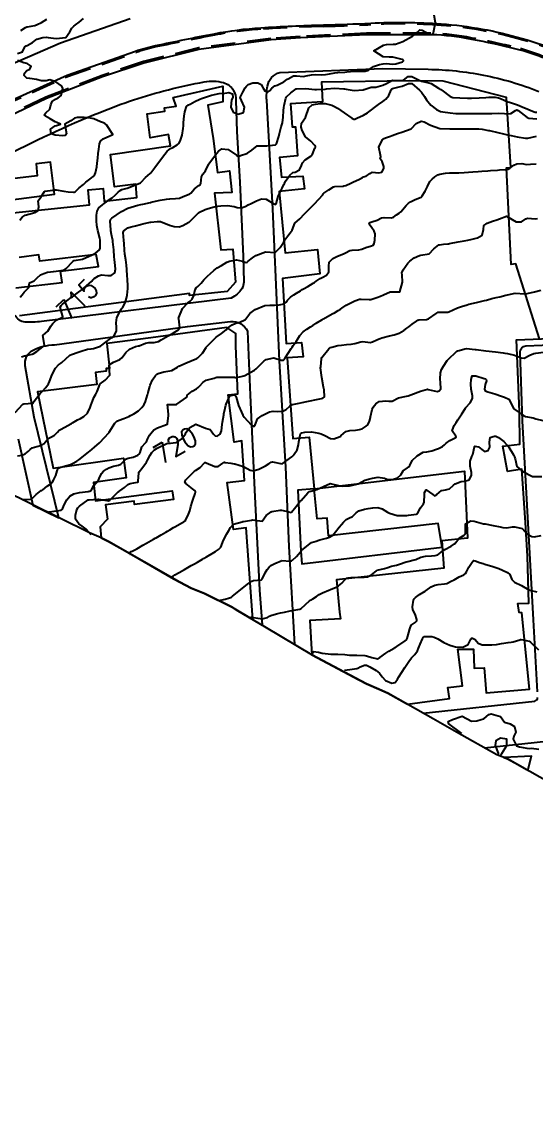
# Model space of a CAD drawing. Header units: metres. Extents: x 298520 to 308411, y 7433745 to 7450750.
# Drawn here: x 306221.4 to 306328.1, y 7435443.8 to 7435673.1 of the extents above; entities that cross this region are included whole.
import ezdxf
from ezdxf.enums import TextEntityAlignment as Align

# ---------------------------------------------------------------- set-up
doc = ezdxf.new("R2010")
doc.units = ezdxf.units.M
doc.header["$LTSCALE"] = 10
doc.linetypes.add('DASHED', pattern=[0.75, 0.5, -0.25])
for name, color, linetype in [('Area', 45, 'Continuous'), ('Canteiro', 45, 'DASHED'), ('Cotas', 45, 'Continuous'), ('Curvas de Nivel 1m', 11, 'Continuous'), ('Curvas de Nivel 5m', 15, 'Continuous'), ('Edificações', 30, 'Continuous'), ('Vias Primárias', 230, 'Continuous')]:
    doc.layers.add(name, color=color, linetype=linetype)
doc.styles.add('Style-STANDARD', font='STANDARD.shx')

msp = doc.modelspace()

# ---------------------------------------------------------------- linework, layer by layer
at = {"layer": 'Area'}
msp.add_polyline3d([(306333.59, 7435513.59, 733.81), (306322.26, 7435520.05, 727.04), (306320.04, 7435520.89, 727.1), (306311.61, 7435525.59, 726.97), (306306.8, 7435528.34, 727), (306297.38, 7435533.71, 730.44), (306295.47, 7435534.53, 730.6), (306292.93, 7435535.64, 729.81), (306281.56, 7435541.69, 734.2), (306272.19, 7435547.3, 724.05), (306265.93, 7435550.97, 731.09), (306265.06, 7435551.57, 731.3), (306259.28, 7435554.38, 731.72), (306256.48, 7435555.55, 731.34), (306254.14, 7435556.76, 731.07), (306239.36, 7435565.19, 727.49), (306237.82, 7435566.01, 720.22), (306235.37, 7435566.98, 720.13), (306199.33, 7435584.8, 718.01)], dxfattribs=at)
at = {"layer": 'Canteiro', "elevation": 711.52}
for points in [[(306153.72, 7435602.95), (306172.11, 7435624.22), (306187.01, 7435637.31), (306201.87, 7435647.66), (306216.65, 7435655.44), (306230.85, 7435661.87), (306245.05, 7435666.82, -0.032201), (306249.15, 7435667.97, -0.004182), (306261.38, 7435670.43, -0.031267), (306270.99, 7435671.67, -0.010043), (306283.98, 7435672.26, 0.006337), (306293.81, 7435672.63, -0.030814), (306308.46, 7435672.47, -0.05273), (306325.17, 7435669.46, -0.017717), (306333.53, 7435666.7, -0.018337)], [(306329.7, 7435666.01, 0.033975), (306322.98, 7435668.12, 0.014537), (306313.75, 7435670.05, 0.041609), (306305.45, 7435670.83), (306292.96, 7435670.83), (306279.17, 7435670.16), (306273.09, 7435669.75), (306258.05, 7435667.78), (306246.58, 7435664.93), (306237.99, 7435662.04), (306226.34, 7435657.52), (306217.04, 7435653.11), (306207.5, 7435647.88), (306196.5, 7435641.16), (306187.5, 7435634.78), (306178.57, 7435627.28), (306174.05, 7435623.05), (306168.72, 7435617.11), (306161.83, 7435608.93), (306155.91, 7435601.95)]]:
    msp.add_lwpolyline(points, format="xyb", dxfattribs=at)
at = {"layer": 'Curvas de Nivel 1m', "flags": 128}
for points, elevation in [([(306220.43, 7435666.65), (306221.5, 7435666.96), (306221.98, 7435668.01), (306222.26, 7435668.21), (306222.46, 7435668.28), (306223.56, 7435668.91), (306224.47, 7435669.59), (306225.69, 7435669.97), (306226.47, 7435669.99), (306226.81, 7435669.96), (306228.47, 7435669.74), (306230.47, 7435669.91), (306231.27, 7435671.12), (306231.7, 7435671.9), (306232.1, 7435672.29), (306232.5, 7435672.56), (306233.27, 7435673.12), (306234.15, 7435673.87)], 713), ([(306220.95, 7435616.02), (306221.4, 7435616.44), (306221.84, 7435617.03), (306222.33, 7435617.52), (306222.76, 7435618), (306222.92, 7435618.94), (306223.87, 7435619.41), (306224.52, 7435619.98), (306225.2, 7435620.65), (306225.89, 7435620.93), (306226.69, 7435621.15), (306227.89, 7435621.31), (306228.46, 7435621.37), (306229.9, 7435621.61), (306230.13, 7435621.69), (306230.54, 7435621.91), (306231.92, 7435623.39), (306232.22, 7435623.59), (306233.92, 7435623.87), (306235.93, 7435624.77), (306236.64, 7435625.13), (306237.48, 7435625.82), (306237.61, 7435626.16), (306237.62, 7435627.82), (306237.52, 7435628.28), (306237.1, 7435629.83), (306236.93, 7435630.91), (306236.85, 7435631.83), (306236.84, 7435633.03), (306236.99, 7435633.83), (306237.36, 7435634.52), (306238.06, 7435635.15), (306238.45, 7435635.43), (306238.94, 7435635.81), (306239.57, 7435636.3), (306240.08, 7435636.66), (306240.72, 7435637.15), (306241.35, 7435637.78), (306241.73, 7435638.14), (306242.1, 7435638.35), (306243.2, 7435638.66), (306244.1, 7435638.95), (306245.97, 7435639.72), (306246.05, 7435639.78), (306246.11, 7435639.86), (306246.99, 7435640.86), (306248.02, 7435641.7), (306248.09, 7435641.75), (306248.14, 7435641.81), (306248.94, 7435642.9), (306249.5, 7435643.69), (306249.78, 7435644.07), (306250.17, 7435644.55), (306251.02, 7435645.67), (306251.53, 7435646.33), (306252.2, 7435646.86), (306252.73, 7435647.12), (306253.61, 7435647.64), (306253.93, 7435647.92), (306254.22, 7435648.39), (306254.66, 7435649.62), (306254.86, 7435651.01), (306254.9, 7435651.62), (306254.94, 7435652.29), (306255.06, 7435653.62), (306255.18, 7435654.51), (306255.57, 7435655.61), (306255.98, 7435655.93), (306256.31, 7435656.11), (306257.29, 7435656.62), (306258.33, 7435657.14), (306258.63, 7435657.27), (306259.49, 7435657.57), (306260.12, 7435657.78), (306260.34, 7435657.84), (306260.75, 7435657.97), (306262.34, 7435658.28), (306263.51, 7435658.35), (306264.34, 7435658.49), (306265.1, 7435658.26), (306265.15, 7435657.5), (306264.87, 7435656.96), (306264.73, 7435655.5), (306265.21, 7435654.41), (306266.29, 7435653.99), (306267.39, 7435654.37), (306267.57, 7435655.47), (306266.95, 7435656.85), (306266.69, 7435657.48), (306267.21, 7435658.61), (306267.7, 7435659.47), (306267.99, 7435659.84), (306268.36, 7435660.15), (306269.3, 7435660.51), (306270.36, 7435660.54), (306271.08, 7435660.15), (306271.5, 7435659.42), (306271.78, 7435658.85), (306272.35, 7435658.62), (306272.82, 7435658.94), (306273.29, 7435659.4), (306273.89, 7435659.87), (306274.36, 7435660.06), (306275.75, 7435660.75), (306276.37, 7435661.21), (306276.47, 7435661.27), (306276.66, 7435661.36), (306277.77, 7435661.95), (306278.38, 7435661.98), (306279.83, 7435661.87), (306280.38, 7435661.95), (306281.48, 7435662.21), (306282.39, 7435662.23), (306283.5, 7435662.16), (306284.39, 7435662.24), (306285.25, 7435662.4), (306286.39, 7435662.58), (306286.96, 7435662.67), (306288.4, 7435662.77), (306288.82, 7435662.79), (306290.4, 7435662.94), (306290.64, 7435662.95), (306292.4, 7435662.92), (306292.63, 7435662.94), (306293.37, 7435663.16), (306293.95, 7435663.62), (306294.41, 7435663.94), (306295.64, 7435664.35), (306296.42, 7435664.47), (306297, 7435664.53), (306298.42, 7435664.42), (306299.04, 7435664.47), (306300.42, 7435664.92), (306300.62, 7435665.08), (306300.43, 7435665.35), (306300.05, 7435665.46), (306298.43, 7435665.86), (306297.65, 7435665.89), (306296.43, 7435665.91), (306294.45, 7435667.15), (306296.46, 7435668.33), (306297.07, 7435668.51), (306298.47, 7435668.56), (306298.98, 7435668.58), (306300.47, 7435669.08), (306302.48, 7435670.22), (306302.97, 7435670.56), (306303.54, 7435671.04), (306304.02, 7435671.51), (306304.5, 7435671.45), (306305.27, 7435671.02), (306306.09, 7435670.61), (306306.49, 7435670.55), (306306.74, 7435670.75), (306306.82, 7435671), (306307.12, 7435672.39), (306307.26, 7435672.99), (306306.97, 7435674.56)], 714), ([(306221.11, 7435671.41), (306222.1, 7435672.01), (306222.37, 7435672.15), (306222.5, 7435672.18), (306224.03, 7435672.46), (306224.5, 7435672.62), (306225.4, 7435673.09), (306226.52, 7435673.74)], 712), ([(306220.93, 7435632.02), (306221.41, 7435632.63), (306222.03, 7435633.03), (306222.78, 7435633.26), (306224.04, 7435633.57), (306224.73, 7435633.98), (306224.87, 7435634.79), (306224.73, 7435635.98), (306225.25, 7435636.8), (306226.03, 7435637.96), (306226.09, 7435638), (306227.79, 7435638.25), (306228.1, 7435638.3), (306228.48, 7435638.32), (306230.09, 7435638.03), (306230.95, 7435637.9), (306232.09, 7435637.8), (306232.17, 7435637.81), (306232.38, 7435637.89), (306233.25, 7435638.73), (306234.11, 7435639.42), (306234.61, 7435639.86), (306235.43, 7435640.54), (306236.13, 7435641.05), (306236.49, 7435641.49), (306236.61, 7435641.84), (306236.89, 7435643.09), (306237.01, 7435643.83), (306237.1, 7435644.9), (306237.2, 7435645.83), (306237.3, 7435646.73), (306237.44, 7435647.83), (306237.68, 7435648.37), (306238.22, 7435648.88), (306240.23, 7435649.79), (306238.91, 7435651.81), (306238.54, 7435652.09), (306238.27, 7435652.2), (306237.67, 7435652.42), (306236.27, 7435653.04), (306235.62, 7435653.19), (306234.28, 7435653.29), (306232.85, 7435653.32), (306232.28, 7435653.15), (306231.51, 7435652.66), (306230.26, 7435651.91), (306230.58, 7435649.91), (306230.45, 7435649.69), (306230.23, 7435649.59), (306229.83, 7435649.52), (306228.23, 7435649.66), (306227.4, 7435649.95), (306227.31, 7435650.89), (306228.26, 7435651.62), (306228.5, 7435651.69), (306229.38, 7435651.92), (306228.61, 7435652.28), (306228.27, 7435652.41), (306227.22, 7435653.01), (306226.28, 7435653.59), (306226.08, 7435653.76), (306226.02, 7435653.96), (306226.29, 7435654.27), (306227.17, 7435655.07), (306227.37, 7435655.95), (306227.6, 7435656.66), (306228.32, 7435657.13), (306228.87, 7435657.39), (306229.48, 7435657.92), (306229.85, 7435659.42), (306229.58, 7435659.92), (306228.36, 7435660.74), (306227.16, 7435661.16), (306226.37, 7435660.96), (306225.43, 7435660.91), (306224.37, 7435661.25), (306222.98, 7435661.4), (306222.37, 7435661.48), (306221.83, 7435662.02), (306221.87, 7435662.53), (306222.39, 7435663.08), (306223.02, 7435663.38), (306223.27, 7435664), (306222.41, 7435664.56), (306221.72, 7435664.7), (306220.41, 7435665.15)], 713), ([(306219.94, 7435592.03), (306221.56, 7435593.75), (306221.74, 7435593.83), (306223.56, 7435593.95), (306223.66, 7435593.99), (306223.92, 7435594.34), (306225.14, 7435595.97), (306225.59, 7435596.47), (306226.32, 7435597.23), (306226.86, 7435597.95), (306227.1, 7435598.46), (306227.63, 7435599.94), (306228.33, 7435601.25), (306228.92, 7435601.93), (306229.39, 7435602.2), (306229.67, 7435602.39), (306231.32, 7435603.9), (306231.68, 7435604.1), (306233.02, 7435604.54), (306233.69, 7435604.74), (306234.99, 7435605.15), (306235.7, 7435605.26), (306236.24, 7435605.29), (306237.7, 7435605.82), (306238.84, 7435606.68), (306239.73, 7435607.39), (306239.98, 7435607.54), (306240.43, 7435607.79), (306240.98, 7435609.02), (306241.01, 7435609.78), (306240.91, 7435610.64), (306241.05, 7435611.78), (306241.8, 7435613.24), (306242.02, 7435613.55), (306242.21, 7435613.77), (306242.79, 7435614.79), (306243.04, 7435615.76), (306243.21, 7435616.38), (306243.34, 7435617.76), (306243.32, 7435618.29), (306243.26, 7435619.76), (306243.22, 7435620.42), (306243.12, 7435621.76), (306243.05, 7435622.62), (306242.93, 7435623.76), (306242.75, 7435624.94), (306242.64, 7435625.76), (306242.57, 7435627.16), (306242.52, 7435627.76), (306242.36, 7435629.4), (306242.49, 7435629.76), (306243.38, 7435630.38), (306244.01, 7435630.62), (306244.93, 7435630.82), (306246.01, 7435631.1), (306246.5, 7435631.23), (306248.02, 7435631.59), (306248.12, 7435631.6), (306249.44, 7435631.69), (306249.98, 7435631.72), (306250.02, 7435631.73), (306250.06, 7435631.72), (306250.16, 7435631.68), (306252.01, 7435630.92), (306252.99, 7435630.66), (306254.01, 7435630.62), (306254.78, 7435630.85), (306256.02, 7435631.54), (306256.06, 7435631.57), (306256.09, 7435631.6), (306257.07, 7435632.56), (306258.04, 7435633.52), (306258.08, 7435633.54), (306258.13, 7435633.58), (306259.44, 7435634.17), (306260.05, 7435634.4), (306261.29, 7435634.77), (306262.06, 7435634.89), (306262.65, 7435634.93), (306264.06, 7435635.02), (306265.41, 7435634.84), (306266.05, 7435634.65), (306266.95, 7435634.57), (306268.06, 7435634.95), (306268.38, 7435635.14), (306268.95, 7435635.45), (306269.69, 7435635.82), (306270.07, 7435636.02), (306271.09, 7435636.42), (306272.08, 7435636.32), (306273.69, 7435635.39), (306274.06, 7435635.25), (306274.18, 7435635.39), (306274.58, 7435636.89), (306274.77, 7435637.38), (306275.4, 7435638.66), (306275.76, 7435639.37), (306275.88, 7435639.6), (306276.12, 7435640.06), (306276.65, 7435640.84), (306276.99, 7435641.35), (306277.63, 7435641.86), (306278.14, 7435641.99), (306279.04, 7435642.44), (306279.44, 7435643.33), (306279.61, 7435643.88), (306280.17, 7435644.49), (306281.38, 7435645.3), (306281.75, 7435645.73), (306282.21, 7435646.93), (306282.31, 7435647.19), (306282.32, 7435647.29), (306282.21, 7435647.48), (306281.34, 7435648.42), (306280.23, 7435649.32), (306279.54, 7435650.62), (306279.38, 7435651.33), (306279.46, 7435652.13), (306280.28, 7435653.32), (306280.97, 7435655.31), (306281.63, 7435655.98), (306282.32, 7435656.1), (306283.35, 7435656.25), (306284.32, 7435656.22), (306285.71, 7435655.85), (306286.31, 7435655.6), (306286.92, 7435655.23), (306288.29, 7435654.3), (306289.89, 7435653.2), (306290.28, 7435652.99), (306290.49, 7435652.99), (306290.96, 7435653.19), (306292.29, 7435653.81), (306293.13, 7435654.32), (306294.24, 7435655.15), (306294.28, 7435655.18), (306294.3, 7435655.2), (306295.44, 7435656.01), (306296.33, 7435656.63), (306296.61, 7435656.84), (306296.95, 7435657.11), (306297.58, 7435657.87), (306298.04, 7435659.1), (306298.18, 7435659.28), (306298.36, 7435659.36), (306299.75, 7435659.7), (306300.36, 7435659.86), (306301.69, 7435660.38), (306302.37, 7435660.39), (306303.94, 7435659.03), (306304.35, 7435658.56), (306304.97, 7435657.66), (306305.37, 7435657.01), (306306.32, 7435655.86), (306307.49, 7435654.99), (306308.3, 7435654.6), (306308.81, 7435654.47), (306310.3, 7435654.27), (306311.51, 7435654.16), (306312.29, 7435654.14), (306313.07, 7435654.14), (306314.3, 7435654.15), (306315.55, 7435654.15), (306316.3, 7435654.15), (306317.02, 7435654.15), (306318.3, 7435654.15), (306318.97, 7435654.18), (306320.3, 7435654.25), (306321.61, 7435654.14), (306322.3, 7435654.05), (306322.95, 7435654.15), (306323.9, 7435654.79), (306324.2, 7435654.9), (306324.3, 7435654.87), (306324.45, 7435654.79), (306326.29, 7435653.31), (306326.67, 7435653.15), (306328.29, 7435653.05)], 716), ([(306220.45, 7435583.04), (306221.43, 7435583.18), (306221.99, 7435583.45), (306222.72, 7435584), (306223.08, 7435584.36), (306223.45, 7435584.66), (306224.42, 7435584.94), (306225.46, 7435585.24), (306225.9, 7435585.51), (306226.26, 7435585.95), (306226.83, 7435586.59), (306227.48, 7435586.98), (306228.1, 7435587.31), (306228.76, 7435587.93), (306229.1, 7435588.32), (306229.5, 7435588.58), (306230.92, 7435589.31), (306231.51, 7435589.66), (306231.66, 7435589.74), (306231.88, 7435589.89), (306232.9, 7435590.5), (306233.53, 7435590.79), (306234.22, 7435591.17), (306234.95, 7435591.85), (306235.56, 7435593.06), (306235.74, 7435593.66), (306235.8, 7435593.84), (306236.27, 7435595.13), (306236.67, 7435595.83), (306237.01, 7435596.41), (306237.51, 7435597.82), (306237.54, 7435597.89), (306237.61, 7435597.96), (306238.67, 7435598.76), (306239.63, 7435599.8), (306239.48, 7435601.8), (306239.53, 7435601.94), (306239.67, 7435602.07), (306240.34, 7435602.46), (306241.68, 7435603.06), (306242.09, 7435603.36), (306242.39, 7435603.76), (306242.96, 7435604.49), (306243.7, 7435605.18), (306244.94, 7435605.73), (306245.57, 7435605.85), (306245.71, 7435605.89), (306247, 7435606.42), (306247.72, 7435606.56), (306248.82, 7435606.59), (306249.72, 7435606.8), (306250.3, 7435607.1), (306251.28, 7435607.66), (306251.74, 7435607.92), (306252.81, 7435608.58), (306253.75, 7435609.14), (306254.17, 7435609.62), (306253.96, 7435611.45), (306253.91, 7435611.63), (306253.92, 7435611.76), (306254.69, 7435613.62), (306255.81, 7435614.78), (306256.28, 7435615.13), (306256.74, 7435615.59), (306257.07, 7435616.35), (306257.34, 7435617.59), (306257.53, 7435617.91), (306257.86, 7435618.21), (306258.56, 7435618.88), (306259.17, 7435619.57), (306259.49, 7435619.95), (306259.88, 7435620.32), (306260.55, 7435620.89), (306261.2, 7435621.54), (306261.91, 7435622.1), (306262.83, 7435622.6), (306263.92, 7435623.26), (306264.44, 7435623.5), (306265.93, 7435623.72), (306267.2, 7435623.47), (306267.92, 7435623.21), (306268.11, 7435623.26), (306268.36, 7435623.46), (306269.22, 7435624.16), (306269.93, 7435624.64), (306271.94, 7435625.41), (306273.94, 7435625.3), (306274.11, 7435625.39), (306275.01, 7435626.32), (306275.69, 7435627.36), (306275.98, 7435627.87), (306276.58, 7435628.76), (306277.09, 7435629.35), (306277.47, 7435629.88), (306278.02, 7435631.34), (306279.08, 7435632.28), (306280.04, 7435633.32), (306282.06, 7435635.29), (306283.04, 7435636.32), (306283.83, 7435637.27), (306283.93, 7435637.43), (306284.1, 7435637.63), (306285.13, 7435638.28), (306286.11, 7435638.92), (306286.35, 7435638.99), (306288.11, 7435639.08), (306288.24, 7435639.1), (306288.63, 7435639.21), (306289.67, 7435639.65), (306290.12, 7435639.89), (306291.48, 7435640.53), (306292.13, 7435640.86), (306292.34, 7435640.96), (306292.86, 7435641.16), (306293.65, 7435641.65), (306294.14, 7435641.93), (306295.48, 7435641.8), (306296.15, 7435641.93), (306296.56, 7435642.71), (306296.56, 7435643.12), (306296.17, 7435644.16), (306295.78, 7435644.73), (306295.89, 7435645.12), (306295.86, 7435645.46), (306295.53, 7435647.13), (306296.23, 7435648.73), (306296.43, 7435648.92), (306296.86, 7435649.11), (306297.89, 7435649.45), (306298.24, 7435649.57), (306299.35, 7435649.98), (306300.25, 7435650.3), (306302.18, 7435650.97), (306302.25, 7435651), (306302.28, 7435651.02), (306302.31, 7435651.05), (306303.26, 7435652.05), (306304.28, 7435652.54), (306304.88, 7435652.42), (306306.26, 7435651.75), (306308.2, 7435651.03), (306308.25, 7435651.03), (306310.22, 7435650.99), (306310.25, 7435650.99), (306312.22, 7435650.96), (306312.25, 7435650.96), (306314.19, 7435650.97), (306314.25, 7435650.97), (306316.16, 7435650.98), (306316.25, 7435650.97), (306316.99, 7435650.87), (306318.25, 7435650.64), (306318.52, 7435650.59), (306320.25, 7435650.2), (306321.37, 7435649.95), (306322.24, 7435649.75), (306323, 7435649.57), (306324.24, 7435649.3), (306325.99, 7435649.02), (306326.24, 7435649), (306326.48, 7435649.01), (306328.24, 7435649.41)], 717), ([(306221.43, 7435573.96), (306223.32, 7435573.99), (306224.3, 7435575.01), (306225.35, 7435575.79), (306225.47, 7435575.84), (306225.69, 7435575.96), (306226.62, 7435576.69), (306227.37, 7435577.2), (306227.7, 7435577.61), (306227.9, 7435577.93), (306228.38, 7435578.93), (306228.64, 7435579.93), (306228.9, 7435580.43), (306229.4, 7435580.68), (306230.38, 7435580.93), (306231.41, 7435581.24), (306231.88, 7435581.42), (306232.78, 7435581.88), (306233.14, 7435582.15), (306233.43, 7435582.39), (306235.25, 7435583.84), (306235.44, 7435584), (306236.46, 7435584.83), (306237.46, 7435585.72), (306237.51, 7435585.77), (306237.56, 7435585.82), (306238.49, 7435586.8), (306239.41, 7435587.8), (306239.45, 7435587.85), (306239.49, 7435587.91), (306240.65, 7435589.78), (306241.08, 7435590.22), (306241.52, 7435590.43), (306242.52, 7435590.77), (306243.53, 7435591.19), (306243.91, 7435591.37), (306244.58, 7435591.73), (306245.55, 7435592.38), (306246.24, 7435593.03), (306246.73, 7435593.71), (306246.99, 7435594.29), (306247.47, 7435595.7), (306247.5, 7435595.79), (306247.59, 7435596.2), (306247.9, 7435597.4), (306248, 7435597.7), (306248.49, 7435598.83), (306249.08, 7435599.69), (306249.36, 7435599.96), (306249.64, 7435600.13), (306250.8, 7435600.5), (306251.65, 7435600.62), (306252.51, 7435600.78), (306253.66, 7435601.46), (306253.76, 7435601.53), (306253.92, 7435601.63), (306255.67, 7435602.42), (306256.51, 7435602.75), (306257.68, 7435603.26), (306257.88, 7435603.38), (306258.12, 7435603.58), (306258.88, 7435604.38), (306259.62, 7435605.56), (306259.65, 7435605.61), (306259.7, 7435605.68), (306260.65, 7435606.61), (306261.54, 7435607.53), (306261.73, 7435607.68), (306262.83, 7435608.43), (306263.75, 7435609.23), (306264.06, 7435609.51), (306265.03, 7435610.22), (306265.77, 7435610.55), (306266.49, 7435610.75), (306267.78, 7435611.36), (306267.84, 7435611.4), (306267.89, 7435611.46), (306268.67, 7435612.57), (306269.8, 7435613.44), (306271.81, 7435614.22), (306272.88, 7435614.34), (306273.81, 7435614.32), (306274.8, 7435614.37), (306275.82, 7435614.59), (306276.23, 7435614.95), (306276.55, 7435615.35), (306277.18, 7435616), (306277.84, 7435616.48), (306278.38, 7435616.8), (306279.19, 7435617.33), (306279.59, 7435617.59), (306279.86, 7435617.73), (306280.76, 7435618.21), (306281.87, 7435618.87), (306282.13, 7435619.03), (306282.51, 7435619.28), (306283.33, 7435619.83), (306283.89, 7435620.13), (306284.59, 7435620.56), (306285.13, 7435621.25), (306285.1, 7435622.43), (306285.19, 7435623.25), (306285.93, 7435623.99), (306286.76, 7435624.41), (306287.94, 7435624.89), (306288.17, 7435624.99), (306288.6, 7435625.21), (306289.48, 7435625.67), (306289.95, 7435625.74), (306291.31, 7435625.82), (306291.96, 7435625.98), (306292.82, 7435626.3), (306293.97, 7435626.63), (306294.3, 7435626.81), (306294.52, 7435627.14), (306294.68, 7435627.84), (306294.71, 7435629.14), (306294.56, 7435629.71), (306294.01, 7435630.37), (306293.47, 7435631.16), (306293.66, 7435631.51), (306294.02, 7435631.61), (306295.16, 7435632), (306296.03, 7435632.46), (306296.6, 7435632.55), (306298.03, 7435632.44), (306298.52, 7435632.61), (306299.2, 7435633.09), (306299.69, 7435633.44), (306300.05, 7435633.75), (306301.17, 7435635.06), (306301.63, 7435635.5), (306302.07, 7435635.77), (306302.93, 7435636.2), (306304.09, 7435636.68), (306304.31, 7435636.8), (306304.51, 7435637.02), (306305.12, 7435638.03), (306305.59, 7435639.01), (306306.12, 7435640.01), (306306.59, 7435640.53), (306307.15, 7435640.99), (306307.73, 7435641.39), (306308.14, 7435641.52), (306309.37, 7435641.74), (306310.15, 7435641.8), (306311.28, 7435641.81), (306312.15, 7435641.83), (306313.2, 7435641.87), (306314.15, 7435641.94), (306315.05, 7435642), (306316.15, 7435642.08), (306316.88, 7435642.15), (306318.15, 7435642.26), (306318.7, 7435642.31), (306320.16, 7435642.41), (306320.55, 7435642.44), (306322.16, 7435642.54), (306322.37, 7435642.6), (306322.71, 7435642.8), (306323.56, 7435643.4), (306324.17, 7435643.72), (306325.22, 7435643.73), (306326.17, 7435643.58), (306327.01, 7435643.59), (306328.17, 7435643.72)], 718), ([(306227.52, 7435570.82), (306227.3, 7435571.08), (306227.14, 7435571.2), (306227.03, 7435571.36), (306228.08, 7435571.54), (306229.52, 7435571.7), (306229.78, 7435571.91), (306230.08, 7435572.68), (306230.68, 7435573.9), (306231.33, 7435574.62), (306232.13, 7435575.09), (306233.34, 7435575.43), (306235.11, 7435575.62), (306235.34, 7435575.65), (306235.49, 7435575.69), (306235.73, 7435575.84), (306236.31, 7435576.88), (306237.11, 7435577.82), (306237.23, 7435577.97), (306237.38, 7435578.3), (306237.87, 7435579.34), (306238.27, 7435579.81), (306238.94, 7435580.26), (306239.4, 7435580.51), (306240.35, 7435580.84), (306241.41, 7435581.06), (306241.89, 7435581.29), (306242.35, 7435581.76), (306242.87, 7435582.31), (306243.43, 7435582.55), (306244.46, 7435582.76), (306245.44, 7435583.14), (306245.76, 7435583.4), (306245.89, 7435583.72), (306246.27, 7435584.89), (306247.02, 7435585.7), (306247.25, 7435585.92), (306247.47, 7435586.5), (306247.88, 7435587.3), (306248.14, 7435587.69), (306248.78, 7435588.4), (306249.5, 7435588.8), (306251.37, 7435589.51), (306251.51, 7435589.58), (306251.56, 7435589.6), (306251.58, 7435589.65), (306251.78, 7435591.41), (306251.83, 7435591.65), (306251.56, 7435593.65), (306253.49, 7435593.71), (306253.56, 7435593.74), (306254.19, 7435594.24), (306255.58, 7435595.21), (306255.66, 7435595.52), (306255.7, 7435595.6), (306256.73, 7435596.45), (306257.6, 7435596.94), (306257.97, 7435597.21), (306258.29, 7435597.57), (306258.91, 7435598.28), (306259.62, 7435598.72), (306261.28, 7435599.18), (306261.63, 7435599.3), (306261.81, 7435599.34), (306263.63, 7435599.39), (306265.49, 7435599.34), (306265.63, 7435599.32), (306265.8, 7435599.31), (306266.92, 7435599.47), (306267.48, 7435599.61), (306267.64, 7435599.69), (306268.77, 7435600.33), (306269.65, 7435600.79), (306270.03, 7435601.07), (306270.37, 7435601.43), (306271.68, 7435602.79), (306272.06, 7435603.02), (306273.68, 7435603.39), (306275.18, 7435602.87), (306275.68, 7435602.87), (306275.92, 7435603.12), (306276.07, 7435603.36), (306276.69, 7435604.35), (306277.29, 7435605.34), (306277.46, 7435605.59), (306277.71, 7435605.95), (306278.32, 7435606.74), (306278.67, 7435607.33), (306279.05, 7435608.02), (306279.75, 7435608.77), (306280.51, 7435609.31), (306281.27, 7435609.79), (306281.77, 7435610.1), (306282.49, 7435610.56), (306283.65, 7435611.27), (306283.73, 7435611.32), (306283.78, 7435611.35), (306283.99, 7435611.47), (306285.8, 7435612.49), (306286.28, 7435612.75), (306287.08, 7435613.23), (306287.52, 7435613.51), (306287.81, 7435613.7), (306288.74, 7435614.29), (306289.82, 7435614.89), (306290.49, 7435615.19), (306291.46, 7435615.55), (306291.83, 7435615.59), (306293.5, 7435615.48), (306293.83, 7435615.51), (306295.07, 7435615.91), (306295.84, 7435616.2), (306296.47, 7435616.49), (306297.85, 7435617.1), (306299.85, 7435617.08), (306300.42, 7435619.07), (306300.32, 7435620.65), (306300.29, 7435621.07), (306300.54, 7435621.7), (306301.53, 7435623.06), (306301.93, 7435623.5), (306302.83, 7435624.15), (306303.94, 7435624.66), (306304.23, 7435624.74), (306305.94, 7435625.01), (306306.94, 7435626.01), (306307.97, 7435626.84), (306308.07, 7435626.88), (306308.95, 7435626.97), (306309.86, 7435627.07), (306309.97, 7435627.1), (306310.15, 7435627.13), (306311.98, 7435627.48), (306313.21, 7435627.68), (306313.98, 7435627.82), (306314.88, 7435628.01), (306315.99, 7435628.34), (306316.93, 7435628.88), (306317.21, 7435630.07), (306317.3, 7435630.87), (306317.71, 7435631.17), (306318.02, 7435631.33), (306319.08, 7435631.79), (306320.03, 7435632.09), (306320.59, 7435632.28), (306322.04, 7435632.81), (306324.03, 7435631.64), (306325.16, 7435631.65), (306326.04, 7435632.28), (306326.41, 7435632.4), (306328.04, 7435632.28), (306328.44, 7435632.34)], 719), ([(306243.97, 7435562.35), (306243.81, 7435562.98), (306244.06, 7435563.16), (306244.24, 7435563.22), (306245.2, 7435563.72), (306246.49, 7435564.43), (306247.21, 7435564.86), (306247.74, 7435565.17), (306248.67, 7435565.69), (306249.03, 7435565.88), (306249.23, 7435566), (306250.28, 7435566.62), (306251.25, 7435567.15), (306251.56, 7435567.33), (306252.08, 7435567.64), (306252.81, 7435568.09), (306253.26, 7435568.36), (306255.03, 7435569.36), (306255.27, 7435569.5), (306255.33, 7435569.54), (306255.36, 7435569.6), (306255.97, 7435570.92), (306256.22, 7435571.59), (306256.43, 7435572.47), (306256.76, 7435573.59), (306256.91, 7435574.01), (306257.34, 7435575.21), (306257.44, 7435575.48), (306257.44, 7435575.58), (306257.34, 7435575.71), (306256.81, 7435576.13), (306255.37, 7435577.3), (306255.22, 7435577.6), (306255.38, 7435578), (306256.19, 7435578.79), (306256.92, 7435579.58), (306257.17, 7435579.81), (306257.4, 7435579.96), (306258.38, 7435580.6), (306259.29, 7435581.56), (306259.37, 7435581.61), (306259.42, 7435581.63), (306259.49, 7435581.63), (306259.64, 7435581.56), (306261.41, 7435580.83), (306262.11, 7435580.83), (306263.11, 7435581.51), (306263.29, 7435581.65), (306263.42, 7435581.68), (306263.58, 7435581.66), (306264.75, 7435581.49), (306265.42, 7435581.37), (306265.55, 7435581.35), (306267.41, 7435580.79), (306268.79, 7435580.06), (306269.4, 7435579.89), (306270.6, 7435580.22), (306271.41, 7435580.63), (306271.92, 7435580.91), (306272.72, 7435581.4), (306273.14, 7435581.68), (306273.43, 7435581.75), (306275.42, 7435581.37), (306277.44, 7435582.81), (306277.68, 7435583.1), (306277.89, 7435583.34), (306278.5, 7435584.28), (306278.79, 7435585.33), (306278.91, 7435585.89), (306279.16, 7435587.32), (306279.25, 7435587.57), (306279.5, 7435587.81), (306280.14, 7435587.95), (306281.5, 7435587.98), (306283.04, 7435587.73), (306283.5, 7435587.6), (306284.3, 7435587.26), (306285.48, 7435586.62), (306286.15, 7435586.57), (306287.49, 7435587.01), (306287.59, 7435587.12), (306287.65, 7435587.22), (306288.64, 7435588.07), (306289.5, 7435588.28), (306290.67, 7435588.35), (306291.51, 7435588.49), (306292.01, 7435588.66), (306292.89, 7435589.16), (306293.2, 7435589.47), (306293.53, 7435590.24), (306293.74, 7435590.95), (306293.78, 7435591.15), (306294.08, 7435592.62), (306294.33, 7435593.14), (306294.88, 7435593.82), (306295.57, 7435594.29), (306296.93, 7435594.46), (306297.58, 7435594.39), (306298.29, 7435594.38), (306299.58, 7435595.08), (306301.25, 7435595.39), (306301.59, 7435595.49), (306302.71, 7435595.93), (306303.6, 7435596.25), (306304.18, 7435596.45), (306305.61, 7435596.85), (306305.78, 7435596.83), (306307.6, 7435596.37), (306308.06, 7435596.52), (306308.37, 7435596.97), (306308.34, 7435598.26), (306308.26, 7435598.97), (306308.33, 7435600.29), (306308.53, 7435600.97), (306308.96, 7435601.68), (306309.68, 7435602.81), (306309.8, 7435602.96), (306311.7, 7435604.75), (306311.81, 7435604.82), (306312.19, 7435604.93), (306313.35, 7435605.28), (306313.71, 7435605.3), (306315.48, 7435605.12), (306315.71, 7435605.09), (306317.7, 7435604.86), (306319.7, 7435604.62), (306321.3, 7435604.42), (306321.7, 7435604.36), (306322.23, 7435604.27), (306323.69, 7435603.92), (306325.06, 7435603.4), (306325.69, 7435603.34), (306326.87, 7435603.92), (306327.7, 7435604.25), (306328.11, 7435604.32), (306329.7, 7435604.59)], 721), ([(306252.57, 7435557.92), (306252.75, 7435558.02), (306253.14, 7435558.26), (306254, 7435558.77), (306255.15, 7435559.42), (306255.48, 7435559.61), (306256.53, 7435560.22), (306257.17, 7435560.59), (306257.8, 7435560.95), (306258.84, 7435561.56), (306259.06, 7435561.69), (306259.18, 7435561.76), (306259.69, 7435562.05), (306261.2, 7435562.93), (306261.57, 7435563.15), (306262.18, 7435563.52), (306262.67, 7435564.06), (306263.22, 7435565.51), (306263.92, 7435566.83), (306264.31, 7435567.5), (306264.65, 7435568.11), (306265.27, 7435568.84), (306267.12, 7435569.31), (306267.27, 7435569.35), (306267.36, 7435569.37), (306267.81, 7435569.45), (306269.04, 7435569.68), (306269.28, 7435569.69), (306271.27, 7435569.41), (306272.06, 7435570.63), (306273.1, 7435571.39), (306273.24, 7435571.46), (306273.3, 7435571.47), (306274.98, 7435571.7), (306275.31, 7435571.7), (306275.6, 7435571.66), (306276.82, 7435571.35), (306277.3, 7435571.25), (306277.35, 7435571.29), (306277.37, 7435571.34), (306278.22, 7435572.42), (306278.93, 7435573.32), (306279.11, 7435573.54), (306279.33, 7435573.75), (306280.78, 7435575.3), (306281.06, 7435575.58), (306281.35, 7435575.69), (306282.6, 7435576.04), (306283.36, 7435576.35), (306284, 7435576.63), (306285.37, 7435577.25), (306287.37, 7435576.77), (306287.85, 7435576.73), (306289.37, 7435576.8), (306289.72, 7435576.84), (306291.17, 7435577.17), (306291.37, 7435577.27), (306292.58, 7435577.96), (306293.38, 7435578.18), (306294.16, 7435578.37), (306295.39, 7435578.57), (306296.65, 7435578.38), (306297.38, 7435578.1), (306298.35, 7435578.12), (306299.39, 7435578.47), (306300.04, 7435579.07), (306300.57, 7435579.9), (306301.42, 7435580.53), (306301.73, 7435580.74), (306301.96, 7435581.04), (306302.42, 7435582.05), (306303.44, 7435583.03), (306304.7, 7435583.77), (306305.45, 7435583.88), (306306.51, 7435584.05), (306307.46, 7435584.42), (306307.87, 7435584.57), (306308.75, 7435584.97), (306309.12, 7435585.31), (306309.47, 7435585.66), (306310.24, 7435586.19), (306311.49, 7435586.8), (306311.54, 7435586.88), (306311.55, 7435586.93), (306311.49, 7435587.13), (306310.75, 7435588.18), (306310.99, 7435588.94), (306311.17, 7435589.29), (306311.53, 7435589.94), (306311.93, 7435590.53), (306312.17, 7435590.92), (306312.76, 7435591.71), (306313.5, 7435592.91), (306313.52, 7435592.96), (306313.56, 7435593.05), (306314.45, 7435594.03), (306314.93, 7435594.9), (306314.98, 7435595.51), (306314.7, 7435596.9), (306314.59, 7435597.93), (306314.67, 7435598.9), (306314.91, 7435599.63), (306315.64, 7435599.66), (306317.39, 7435599.11), (306317.63, 7435599), (306317.78, 7435598.86), (306317.86, 7435598.63), (306317.62, 7435597.87), (306317.47, 7435596.86), (306317.61, 7435596.54), (306318.13, 7435596.33), (306319.6, 7435595.87), (306320.98, 7435595.43), (306321.59, 7435595.24), (306322.47, 7435594.8), (306323.56, 7435592.79), (306325.55, 7435591.41), (306326, 7435591.22), (306327.54, 7435590.88), (306328.12, 7435590.73), (306329.54, 7435590.37)], 722), ([(306262.22, 7435552.95), (306262.59, 7435553.01), (306263.59, 7435553.25), (306264.5, 7435553.5), (306264.9, 7435553.68), (306265.09, 7435553.82), (306267.1, 7435555.46), (306268.23, 7435556.34), (306269.13, 7435556.96), (306269.48, 7435557.08), (306271.13, 7435557.26), (306271.22, 7435557.32), (306271.26, 7435557.41), (306271.85, 7435558.7), (306272.29, 7435559.4), (306272.68, 7435559.87), (306273.17, 7435560.3), (306273.89, 7435560.67), (306275.18, 7435561.23), (306275.3, 7435561.25), (306277.18, 7435561.1), (306277.35, 7435561.17), (306277.55, 7435561.34), (306278.4, 7435562.12), (306279.2, 7435563.09), (306279.42, 7435563.32), (306281.22, 7435564.82), (306281.53, 7435564.98), (306282.47, 7435565.28), (306283.02, 7435565.47), (306283.23, 7435565.53), (306284.61, 7435565.88), (306285.24, 7435566.09), (306285.92, 7435566.56), (306286.5, 7435567.23), (306287.26, 7435568.2), (306287.74, 7435568.74), (306288.16, 7435569.21), (306288.72, 7435569.76), (306289.29, 7435570.05), (306290.04, 7435570.44), (306290.76, 7435571.18), (306291.31, 7435571.56), (306292.54, 7435571.93), (306293.31, 7435572.07), (306294.25, 7435572.2), (306295.31, 7435572.28), (306296.22, 7435572.02), (306297.31, 7435571.32), (306297.7, 7435571.1), (306299.3, 7435570.62), (306299.75, 7435570.62), (306301.3, 7435570.64), (306301.68, 7435570.66), (306303.3, 7435570.9), (306303.4, 7435570.93), (306303.52, 7435571.03), (306304.16, 7435572.18), (306304.78, 7435573.02), (306304.93, 7435573.41), (306304.95, 7435575.01), (306304.98, 7435575.38), (306305.36, 7435575.97), (306306.72, 7435574.99), (306307.03, 7435574.68), (306307.34, 7435574.81), (306307.44, 7435574.89), (306307.52, 7435574.98), (306308.5, 7435575.82), (306309.36, 7435575.98), (306310.17, 7435576.14), (306311.02, 7435576.94), (306311.38, 7435577.21), (306312.62, 7435577.68), (306313.38, 7435577.78), (306314.23, 7435578.05), (306314.73, 7435578.9), (306314.72, 7435579.58), (306314.48, 7435580.9), (306314.45, 7435581.89), (306314.85, 7435582.9), (306315.03, 7435583.31), (306315.36, 7435584.89), (306315.38, 7435584.97), (306315.47, 7435585.05), (306316.17, 7435584.88), (306316.89, 7435584.3), (306317.45, 7435583.91), (306318.18, 7435584.12), (306318.58, 7435584.85), (306318.48, 7435585.84), (306318.65, 7435586.85), (306319.28, 7435587.06), (306319.5, 7435587.12), (306319.79, 7435587.13), (306320.36, 7435586.83), (306321.48, 7435585.96), (306322.48, 7435584.8), (306323.45, 7435583.25), (306323.7, 7435582.79), (306323.83, 7435582.4), (306324.19, 7435580.78), (306325.41, 7435579.77), (306327.39, 7435578.74), (306329.39, 7435578.72)], 723), ([(306268.9, 7435549.51), (306268.95, 7435549.52), (306269.03, 7435549.53), (306269.47, 7435549.43), (306271.29, 7435549.15), (306272.34, 7435549.4), (306272.76, 7435549.67), (306273.04, 7435549.82), (306274.21, 7435550.21), (306275.05, 7435550.4), (306275.87, 7435550.54), (306277.05, 7435550.79), (306277.5, 7435550.89), (306279.06, 7435551.15), (306279.19, 7435551.19), (306279.34, 7435551.32), (306281.08, 7435552.88), (306281.32, 7435553.04), (306281.8, 7435553.28), (306282.56, 7435553.8), (306283.09, 7435554.18), (306283.78, 7435554.58), (306285.1, 7435555.12), (306285.43, 7435555.25), (306286.63, 7435555.71), (306287.11, 7435555.98), (306287.78, 7435556.55), (306288.35, 7435557.21), (306288.77, 7435557.57), (306289.14, 7435557.69), (306289.68, 7435557.74), (306291.14, 7435557.82), (306292.48, 7435557.81), (306293.14, 7435557.9), (306293.98, 7435558.3), (306295, 7435559.13), (306295.08, 7435559.2), (306295.15, 7435559.24), (306296.7, 7435559.57), (306297.16, 7435559.74), (306298.14, 7435560.11), (306299.17, 7435560.33), (306299.76, 7435560.49), (306301.18, 7435560.97), (306301.25, 7435560.99), (306301.53, 7435561.05), (306302.85, 7435561.37), (306303.19, 7435561.5), (306304.25, 7435561.97), (306305.19, 7435562.16), (306306.47, 7435562.26), (306307.2, 7435562.33), (306307.72, 7435562.46), (306308.48, 7435562.97), (306308.83, 7435563.34), (306309.21, 7435563.56), (306310.49, 7435564.22), (306311.22, 7435564.71), (306311.35, 7435564.81), (306311.45, 7435564.93), (306312.22, 7435565.94), (306313.25, 7435566.54), (306313.42, 7435566.73), (306313.48, 7435566.91), (306313.48, 7435568.7), (306313.53, 7435568.91), (306314.64, 7435569.54), (306315.28, 7435569.42), (306317.22, 7435568.91), (306317.27, 7435568.9), (306317.58, 7435568.86), (306319.27, 7435568.54), (306320.69, 7435568.24), (306321.27, 7435568.1), (306322.01, 7435568.05), (306323.27, 7435568.24), (306323.76, 7435568.29), (306325.26, 7435567.91), (306325.81, 7435567.32), (306326.35, 7435566.75), (306327.25, 7435566.23), (306327.79, 7435566.19), (306329.25, 7435566.43)], 724), ([(306288.34, 7435538.48), (306289.48, 7435538.61), (306290.91, 7435538.84), (306291.15, 7435538.92), (306291.63, 7435539.16), (306292.55, 7435539.52), (306292.92, 7435539.5), (306293.66, 7435539.14), (306294.91, 7435538.38), (306295.62, 7435537.84), (306296.18, 7435537.11), (306296.88, 7435536.36), (306298.21, 7435535.75), (306298.88, 7435535.94), (306299.36, 7435536.6), (306299.66, 7435537.07), (306300.91, 7435539.05), (306301.72, 7435540.26), (306302.3, 7435541.04), (306302.6, 7435541.38), (306302.95, 7435541.75), (306303.5, 7435542.48), (306303.76, 7435543.02), (306304.11, 7435543.88), (306304.58, 7435545.01), (306304.72, 7435545.28), (306304.99, 7435545.5), (306306.51, 7435545.46), (306306.99, 7435545.35), (306307.73, 7435544.97), (306308.98, 7435544.24), (306310.22, 7435543.69), (306310.97, 7435543.46), (306311.4, 7435543.36), (306312.97, 7435543.26), (306314.06, 7435543.81), (306314.62, 7435544.89), (306314.78, 7435545.1), (306314.99, 7435545.16), (306315.48, 7435544.88), (306316.16, 7435544.06), (306316.97, 7435543.76), (306318.07, 7435543.75), (306318.97, 7435543.73), (306319.97, 7435543.83), (306320.97, 7435544.01), (306322.4, 7435544.22), (306322.98, 7435544.27), (306323.43, 7435544.33), (306324.77, 7435544.77), (306324.91, 7435544.84), (306324.98, 7435544.87), (306325.08, 7435544.86), (306325.51, 7435544.76), (306326.71, 7435544.47), (306326.98, 7435544.32), (306328.65, 7435542.72)], 726), ([(306312.75, 7435525.31), (306310.04, 7435527.32), (306309.91, 7435527.82), (306310.79, 7435528.2), (306312.79, 7435528.91), (306314.78, 7435527.9), (306315.87, 7435527.96), (306316.79, 7435528.24), (306317.29, 7435528.35), (306317.88, 7435528.85), (306318.38, 7435529.26), (306318.8, 7435529.38), (306320.79, 7435528.82), (306321.63, 7435527.66), (306322.78, 7435527.31), (306323.66, 7435526.78), (306323.95, 7435525.58), (306323.54, 7435524.78), (306323.39, 7435524.13), (306324.09, 7435522.78), (306324.72, 7435522.52), (306326.23, 7435522.26), (306326.72, 7435522.22), (306327.22, 7435522.24), (306328.72, 7435522.05)], 727), ([(306320.74, 7435520.8), (306320.75, 7435520.82), (306321.04, 7435521.15), (306322.11, 7435522.8), (306322.08, 7435524.14), (306320.74, 7435524.34), (306319.78, 7435523.79), (306319.67, 7435522.83), (306320.27, 7435521.26), (306320.26, 7435521.05)], 727)]:
    msp.add_lwpolyline(points, dxfattribs=dict(at, elevation=elevation))
at = {"layer": 'Curvas de Nivel 5m', "flags": 128}
for points, elevation in [([(306221.26, 7435603.6), (306221.68, 7435603.73), (306221.89, 7435603.79), (306222.83, 7435604), (306223.51, 7435604.16), (306223.69, 7435604.23), (306224.42, 7435604.71), (306225.7, 7435605.67), (306225.87, 7435605.78), (306226.02, 7435605.96), (306225.73, 7435607.65), (306225.69, 7435607.96), (306225.73, 7435608.08), (306226.75, 7435608.94), (306227.33, 7435609.94), (306227.5, 7435610.2), (306227.76, 7435610.53), (306228.49, 7435611.21), (306229.78, 7435611.84), (306229.83, 7435611.87), (306229.86, 7435611.92), (306229.85, 7435611.99), (306229.79, 7435612.17), (306229.28, 7435613.93), (306229.47, 7435614.26), (306229.81, 7435614.52), (306231.6, 7435615.89), (306231.73, 7435615.99), (306231.83, 7435616.06), (306232.86, 7435616.85), (306233.85, 7435617.6), (306234.01, 7435617.71), (306234.21, 7435617.86), (306235.87, 7435619.32), (306236.1, 7435619.6), (306236.33, 7435619.84), (306237.27, 7435620.44), (306237.88, 7435620.6), (306239.23, 7435620.46), (306239.88, 7435620.47), (306240.64, 7435621.04), (306240.77, 7435621.79), (306240.7, 7435622.57), (306240.55, 7435623.79), (306240.5, 7435624.36), (306240.43, 7435625.79), (306240.26, 7435627.51), (306240.22, 7435627.8), (306240.19, 7435628.01), (306239.99, 7435629.03), (306239.83, 7435629.8), (306239.8, 7435629.99), (306239.66, 7435631.8), (306239.73, 7435632.1), (306240.03, 7435632.41), (306242.04, 7435633.77), (306243.36, 7435634.45), (306244.05, 7435634.72), (306245.4, 7435635.08), (306246.06, 7435635.22), (306246.46, 7435635.31), (306248.06, 7435635.66), (306248.09, 7435635.67), (306248.22, 7435635.7), (306249.71, 7435636.04), (306250.07, 7435636.12), (306251.38, 7435636.35), (306252.07, 7435636.44), (306253.25, 7435636.46), (306254.08, 7435636.59), (306254.82, 7435636.88), (306256.09, 7435637.4), (306256.23, 7435637.46), (306256.43, 7435637.6), (306257.2, 7435638.49), (306258.11, 7435639.16), (306258.35, 7435639.34), (306258.5, 7435639.58), (306258.69, 7435641.02), (306258.96, 7435641.57), (306259.48, 7435642.24), (306260.08, 7435643.56), (306260.11, 7435643.62), (306260.16, 7435643.69), (306261.58, 7435645.54), (306261.84, 7435645.88), (306262.19, 7435646.33), (306262.9, 7435646.83), (306264.2, 7435646.68), (306265.9, 7435645.48), (306266.03, 7435645.33), (306266.18, 7435645.24), (306266.4, 7435645.26), (306266.98, 7435645.47), (306267.89, 7435645.77), (306268.19, 7435645.89), (306269.14, 7435646.51), (306270.21, 7435647.44), (306272.21, 7435647.46), (306274, 7435647.61), (306274.22, 7435647.88), (306274.7, 7435649.38), (306274.87, 7435650.01), (306275.24, 7435651.38), (306275.45, 7435652.19), (306275.6, 7435653.37), (306275.68, 7435654.76), (306275.77, 7435655.37), (306275.84, 7435655.83), (306276.18, 7435657.36), (306276.34, 7435657.64), (306277.22, 7435658.48), (306278.35, 7435659.25), (306278.42, 7435659.27), (306280.35, 7435659.32), (306282.19, 7435659.13), (306282.35, 7435659.12), (306282.52, 7435659.12), (306284.35, 7435659.24), (306284.62, 7435659.27), (306286.35, 7435659.42), (306288.26, 7435659.31), (306288.35, 7435659.3), (306288.72, 7435659.22), (306290.35, 7435658.9), (306292.27, 7435659.09), (306292.35, 7435659.12), (306292.39, 7435659.13), (306292.47, 7435659.17), (306293.91, 7435659.6), (306294.36, 7435659.64), (306294.87, 7435659.65), (306296.36, 7435660.05), (306297.07, 7435660.41), (306298.37, 7435661.1), (306300.37, 7435661), (306300.6, 7435661.08), (306301.6, 7435661.85), (306302.38, 7435661.84), (306304.04, 7435661.03), (306304.37, 7435660.88), (306305.9, 7435660.53), (306306.37, 7435660.36), (306307.92, 7435659.42), (306308.35, 7435659.16), (306308.6, 7435658.98), (306310.34, 7435657.68), (306310.88, 7435657.49), (306312.34, 7435657.43), (306313.89, 7435657.36), (306314.34, 7435657.35), (306314.78, 7435657.35), (306316.34, 7435657.38), (306317.71, 7435657.49), (306318.34, 7435657.56), (306319.64, 7435657.55), (306320.34, 7435657.44), (306320.79, 7435657.28), (306321.7, 7435656.82), (306322.33, 7435656.58), (306322.62, 7435656.52), (306324.32, 7435655.95), (306325.77, 7435655.32), (306326.31, 7435655.09), (306327.1, 7435654.76), (306328, 7435654.44), (306328.3, 7435654.41)], 715), ([(306235.74, 7435566.58), (306234.7, 7435567.81), (306233.85, 7435568.42), (306233.18, 7435568.91), (306232.48, 7435569.88), (306232.48, 7435570.68), (306232.76, 7435571.88), (306232.94, 7435572.24), (306233.31, 7435572.57), (306235.11, 7435573.84), (306235.32, 7435573.9), (306237.11, 7435574.03), (306237.33, 7435574.03), (306238.56, 7435573.81), (306239.32, 7435573.64), (306239.59, 7435573.8), (306241.34, 7435575.52), (306241.48, 7435575.63), (306241.68, 7435575.77), (306242.67, 7435576.44), (306243.36, 7435577.03), (306243.83, 7435577.28), (306245.37, 7435577.55), (306245.48, 7435577.61), (306245.51, 7435577.72), (306245.61, 7435579.5), (306245.69, 7435579.72), (306246.44, 7435580.68), (306247.2, 7435581.7), (306247.29, 7435581.84), (306247.43, 7435582.08), (306247.98, 7435583.15), (306248.32, 7435583.69), (306248.89, 7435584.24), (306249.45, 7435584.6), (306251.3, 7435585.5), (306251.46, 7435585.55), (306251.55, 7435585.57), (306252.23, 7435585.64), (306253.33, 7435585.77), (306253.47, 7435585.81), (306254.54, 7435586.55), (306255.32, 7435587.6), (306255.5, 7435587.95), (306256.21, 7435588.89), (306257.51, 7435589.58), (306259.51, 7435588.78), (306260.43, 7435588.47), (306261.12, 7435587.54), (306261.49, 7435587.17), (306261.89, 7435587.13), (306262.52, 7435587.52), (306262.83, 7435588.19), (306262.97, 7435589.52), (306263.03, 7435590), (306263.27, 7435591.51), (306263.32, 7435591.74), (306263.56, 7435592.93), (306263.73, 7435593.51), (306263.78, 7435593.73), (306264.54, 7435595.5), (306265.38, 7435595.69), (306265.59, 7435595.64), (306265.75, 7435595.48), (306265.87, 7435595.19), (306266.35, 7435593.47), (306266.94, 7435592.08), (306267.24, 7435591.46), (306267.54, 7435591.06), (306268.94, 7435589.45), (306269.51, 7435589.11), (306269.79, 7435589.44), (306270.27, 7435590.69), (306271.23, 7435591.41), (306271.54, 7435591.55), (306272.8, 7435592.15), (306273.55, 7435592.31), (306274.43, 7435592.26), (306275.55, 7435592.3), (306276.24, 7435592.67), (306277.03, 7435593.35), (306277.33, 7435593.58), (306277.57, 7435593.68), (306278.94, 7435593.96), (306279.57, 7435594.09), (306280.57, 7435594.31), (306281.58, 7435594.52), (306282.21, 7435594.65), (306283.58, 7435594.95), (306283.83, 7435595.02), (306284.18, 7435595.26), (306284.14, 7435596.73), (306284.01, 7435597.27), (306283.63, 7435599.27), (306283.4, 7435601.27), (306283.42, 7435601.52), (306283.61, 7435603.27), (306283.62, 7435603.33), (306283.68, 7435603.42), (306285.1, 7435605.25), (306285.45, 7435605.5), (306285.71, 7435605.63), (306286.97, 7435605.97), (306287.72, 7435606.04), (306288.81, 7435606.12), (306289.72, 7435606.24), (306290.52, 7435606.39), (306291.73, 7435606.71), (306292.15, 7435606.74), (306293.72, 7435606.6), (306294.2, 7435606.67), (306295.11, 7435607.14), (306295.55, 7435607.32), (306295.74, 7435607.39), (306296.14, 7435607.52), (306297.74, 7435607.96), (306298.68, 7435608.15), (306299.75, 7435608.5), (306300.72, 7435609.07), (306301.31, 7435609.51), (306301.76, 7435609.85), (306302.45, 7435610.36), (306303.35, 7435611.03), (306303.6, 7435611.22), (306303.79, 7435611.3), (306305.43, 7435611.37), (306305.79, 7435611.48), (306307.41, 7435612.59), (306307.8, 7435612.84), (306307.91, 7435612.87), (306309.8, 7435612.9), (306310.02, 7435612.96), (306311.81, 7435613.79), (306312.66, 7435614.08), (306313.82, 7435614.4), (306314.22, 7435614.51), (306315.82, 7435614.89), (306317.43, 7435615.27), (306317.83, 7435615.37), (306318.99, 7435615.69), (306319.84, 7435615.89), (306320.61, 7435616.06), (306321.85, 7435616.37), (306322.2, 7435616.45), (306323.85, 7435616.79), (306325.85, 7435616.66), (306325.94, 7435616.68), (306326.32, 7435616.76), (306327.86, 7435617.11), (306329.13, 7435617.45)], 720), ([(306281.74, 7435541.89), (306281.9, 7435542.33), (306282.95, 7435542.22), (306283.73, 7435542.04), (306284.95, 7435541.86), (306285.52, 7435541.81), (306286.95, 7435541.78), (306288.42, 7435541.73), (306288.95, 7435541.67), (306289.37, 7435541.62), (306290.95, 7435541.56), (306292.6, 7435541.5), (306292.95, 7435541.46), (306294.03, 7435541.14), (306294.94, 7435540.87), (306295.22, 7435540.85), (306295.71, 7435541.12), (306296.95, 7435542.04), (306297.6, 7435542.45), (306298.7, 7435543.08), (306298.87, 7435543.18), (306298.96, 7435543.22), (306299.27, 7435543.38), (306300.98, 7435544.55), (306301.24, 7435544.79), (306301.36, 7435545.05), (306301.73, 7435546.31), (306301.93, 7435547.04), (306302.21, 7435547.84), (306303.03, 7435548.38), (306303.36, 7435548.7), (306303.42, 7435549.03), (306303.05, 7435550.1), (306302.53, 7435551.04), (306302.46, 7435551.64), (306302.7, 7435553.03), (306302.82, 7435553.3), (306303.09, 7435553.58), (306303.94, 7435554.18), (306305.1, 7435554.87), (306305.31, 7435555.01), (306306.35, 7435555.76), (306307.12, 7435556.13), (306307.82, 7435556.28), (306309.12, 7435556.4), (306309.59, 7435556.49), (306310.52, 7435556.94), (306311.14, 7435557.26), (306312.22, 7435557.84), (306313.15, 7435558.3), (306313.52, 7435558.54), (306313.69, 7435558.9), (306314.18, 7435559.89), (306314.87, 7435560.89), (306315, 7435561.08), (306315.19, 7435561.26), (306315.53, 7435561.23), (306316.44, 7435560.87), (306317.18, 7435560.61), (306317.52, 7435560.51), (306319.17, 7435560.01), (306320.42, 7435559.57), (306321.16, 7435559.29), (306322.2, 7435558.8), (306322.68, 7435558.33), (306323.14, 7435557.31), (306323.71, 7435556.78), (306325.12, 7435556.06), (306326.65, 7435555.2), (306327.11, 7435555), (306328.34, 7435554.73)], 725)]:
    msp.add_lwpolyline(points, dxfattribs=dict(at, elevation=elevation))
at = {"layer": 'Edificações'}
for points in [[(306216.83, 7435633.2), (306235.38, 7435635.17), (306235.14, 7435638.27), (306238.25, 7435638.6), (306238.46, 7435635.92), (306245.2, 7435636.68), (306244.99, 7435639.5), (306240.56, 7435638.94), (306239.76, 7435645.61), (306252.24, 7435647.42), (306251.82, 7435649.82), (306248.02, 7435649.09), (306247.36, 7435654.09), (306251.05, 7435654.64), (306250.95, 7435655.34), (306253.42, 7435655.65), (306252.8, 7435657.47), (306263.09, 7435659.84), (306263.12, 7435656.6), (306259.99, 7435655.87), (306261.07, 7435648.99), (306262.01, 7435641.9), (306264.49, 7435642.25), (306264.94, 7435637.76), (306261.38, 7435637.62), (306262.64, 7435625.82), (306265.19, 7435625.98), (306265.74, 7435619.08), (306264, 7435617.13), (306256.19, 7435616.3), (306256.19, 7435616.78), (306236.69, 7435614.2), (306220.87, 7435612.09)], [(306220.11, 7435617.92), (306229.69, 7435619.03), (306229.38, 7435621.38), (306237.24, 7435622.37), (306236.75, 7435624.85), (306225.08, 7435623.47), (306224.86, 7435624.8), (306220.79, 7435624.22)]]:
    msp.add_lwpolyline(points, dxfattribs=at)
at = {"layer": 'Edificações', "elevation": 734.2}
msp.add_lwpolyline([(306328.85, 7435607.34), (306323.97, 7435622.88), (306323.02, 7435622.8), (306322, 7435642.87), (306322.91, 7435642.92), (306322.04, 7435657.48), (306308.89, 7435660.84), (306301.81, 7435660.93), (306283.58, 7435660.67), (306283.8, 7435656.57), (306277.16, 7435656.18), (306277.46, 7435651.37), (306278.16, 7435651.37), (306278.6, 7435645.35), (306274.86, 7435645.03), (306275.25, 7435640.95), (306279.74, 7435641.12), (306280.05, 7435638.48), (306274.82, 7435637.95), (306276.04, 7435625.17), (306282.73, 7435625.92), (306283.22, 7435620.86), (306275.51, 7435619.85), (306276.26, 7435606.33), (306279.42, 7435606.55), (306279.75, 7435603.62), (306276.44, 7435603.37), (306277.62, 7435586.61), (306281.05, 7435586.89), (306282.07, 7435576.18), (306278.68, 7435575.91), (306279.3, 7435563.23), (306279.52, 7435560.55), (306308.67, 7435564.06), (306307.84, 7435568.98), (306285.05, 7435566.36), (306284.74, 7435570.09), (306282.69, 7435569.9), (306282.07, 7435576.18), (306313.27, 7435579.84), (306313.9, 7435565.91), (306308.58, 7435565.32), (306309.01, 7435559.67), (306286.68, 7435557.25), (306287.32, 7435550.54), (306287.55, 7435549.16), (306281.17, 7435548.8), (306281.56, 7435541.69), (306291.32, 7435536.49), (306292.93, 7435535.64), (306295.47, 7435534.53), (306297.38, 7435533.71), (306301.47, 7435531.38), (306310.21, 7435532.6), (306309.8, 7435534.87), (306312.91, 7435535.2), (306311.91, 7435542.84), (306315.15, 7435542.84), (306315.31, 7435538.89), (306317.39, 7435538.97), (306317.8, 7435533.8), (306326.82, 7435534.54), (306325.2, 7435550.36), (306324.66, 7435550.45), (306324.34, 7435552.36), (306326.64, 7435552.41), (306326.39, 7435562.19), (306325.96, 7435569.19), (306325.19, 7435580.22), (306322.24, 7435579.75), (306321.27, 7435584.99), (306324.8, 7435585.44), (306324.69, 7435592.26), (306324.08, 7435607.15), (306343.09, 7435607.91)], dxfattribs=at)
at = {"layer": 'Edificações'}
msp.add_lwpolyline([(306215.62, 7435640.13), (306216.39, 7435635.88), (306228.13, 7435637.39), (306227.29, 7435644.04), (306224.34, 7435643.68), (306224.51, 7435641.19)], close=True, dxfattribs=at)
for points, elevation in [([(306237.82, 7435566.01), (306239.36, 7435565.19), (306241.66, 7435563.88), (306242.77, 7435563.25), (306252.86, 7435557.49), (306254.14, 7435556.76), (306256.48, 7435555.55), (306259.28, 7435554.38), (306265.06, 7435551.57), (306269.33, 7435548.98), (306267.91, 7435568.02), (306265.3, 7435567.72), (306264.02, 7435577.5), (306267.59, 7435577.88), (306267.06, 7435586.14), (306265.41, 7435585.83), (306264.18, 7435595.67), (306266.18, 7435595.87), (306265.81, 7435605.78), (306265.81, 7435608.41), (306263.93, 7435609.69), (306248.14, 7435607.55), (306238.96, 7435606.37), (306239.52, 7435601.19), (306238.82, 7435601.17), (306238.84, 7435600.62), (306236.66, 7435600.34), (306236.94, 7435597.86), (306224.59, 7435596.31), (306227.87, 7435580.43), (306242.43, 7435582.55), (306243.01, 7435578.43), (306236.24, 7435577.5), (306236.65, 7435573.68), (306252.53, 7435575.76), (306252.87, 7435573.91), (306244.73, 7435572.89), (306244.66, 7435573.57), (306238.71, 7435572.85), (306239.12, 7435569.83), (306237.61, 7435568.26)], 720.22), ([(306321.47, 7435520.35), (306322.26, 7435520.05), (306324.38, 7435518.84), (306326.15, 7435517.83), (306326.47, 7435517.64), (306327.2, 7435520.59)], 727.06)]:
    msp.add_lwpolyline(points, close=True, dxfattribs=dict(at, elevation=elevation))
at = {"layer": 'Vias Primárias'}
for points in [[(306791.62, 7435443.77), (306772.55, 7435462.59), (306756.84, 7435476.45), (306743.94, 7435486.62), (306733.95, 7435493.56), (306725.18, 7435498.89), (306696.68, 7435516.29), (306665.71, 7435535.3), (306651.83, 7435543.21), (306631.17, 7435553.55), (306609.77, 7435562.85), (306566.49, 7435580.26), (306542.36, 7435589.96), (306513.03, 7435601.76), (306476.69, 7435616.29), (306431.13, 7435634.85), (306405.82, 7435645.15), (306368.5, 7435660.25), (306359.82, 7435663.95, -0.006029), (306343.03, 7435671.33, 0.041398), (306324.89, 7435677.82, 0.053224)], [(306278.04, 7435543.8), (306276.86, 7435564.14), (306276.19, 7435580.65), (306274.86, 7435602.79), (306273.49, 7435634.35), (306272.2, 7435656.89, -0.05531), (306272.36, 7435659.82, -0.29397), (306274.94, 7435662.67), (306296.36, 7435663.49), (306305.76, 7435663.34, -0.044314), (306317.25, 7435662.13, -0.047163), (306328.76, 7435658.73)], [(306328.49, 7435534), (306327.62, 7435548.93), (306326.31, 7435572.75), (306325.36, 7435590.29), (306324.83, 7435604.58, -0.39698), (306326.06, 7435605.85), (306339.63, 7435606.46)], [(306304.74, 7435529.52), (306327.91, 7435532.03, 0.311447), (306328.49, 7435532.77, 0.028934)]]:
    msp.add_lwpolyline(points, format="xyb", dxfattribs=at)
msp.add_lwpolyline([(306243.84, 7435673.83), (306229.37, 7435668.75), (306215.59, 7435662.82), (306198.88, 7435654.49), (306188.89, 7435647.87), (306182.22, 7435642.97), (306173.03, 7435635.17), (306164.05, 7435626.35), (306154.82, 7435615.63), (306146.55, 7435605.49)], dxfattribs=at)
for points, elevation in [([(306153.49, 7435603.15), (306171.9, 7435624.44), (306186.83, 7435637.54), (306201.71, 7435647.92), (306216.52, 7435655.71), (306230.74, 7435662.15), (306244.95, 7435667.11, -0.032201), (306249.09, 7435668.26, -0.004182), (306261.33, 7435670.73, -0.031267), (306270.97, 7435671.97, -0.010043), (306283.97, 7435672.56, 0.006337), (306293.8, 7435672.93, -0.030814), (306308.48, 7435672.77, -0.05273), (306325.25, 7435669.75, -0.017717), (306333.64, 7435666.99, -0.018331)], 711.52), ([(306329.59, 7435665.73, 0.033975), (306322.91, 7435667.83, 0.014537), (306313.69, 7435669.76, 0.041601), (306305.44, 7435670.53), (306292.97, 7435670.53), (306279.19, 7435669.86), (306273.12, 7435669.45), (306258.11, 7435667.48), (306246.66, 7435664.64), (306238.09, 7435661.75), (306226.46, 7435657.25), (306217.17, 7435652.84), (306207.65, 7435647.62), (306196.66, 7435640.91), (306187.68, 7435634.54), (306178.77, 7435627.05), (306174.26, 7435622.84), (306168.95, 7435616.92), (306162.06, 7435608.74), (306156.14, 7435601.75)], 711.52), ([(306217.03, 7435644.89, -0.024269), (306237.51, 7435654.39, -0.033999), (306251.77, 7435659.08, -0.015724), (306259.24, 7435660.74, -0.115324), (306263.2, 7435660.57, -0.193186), (306265.25, 7435659, -0.139853), (306265.82, 7435656.82), (306266.02, 7435650.4), (306266.59, 7435639.87), (306267.3, 7435624.43), (306267.43, 7435619.13, -0.147635), (306267.05, 7435617.75, -0.147184), (306264.82, 7435615.81), (306225.4, 7435610.91, -0.047922), (306222, 7435610.82, -0.277147), (306219.93, 7435612.26)], 712.16), ([(306223.63, 7435572.79), (306229, 7435570.13), (306223.9, 7435591.07), (306222.04, 7435601.73, -0.331942), (306223.7, 7435605, -0.110641), (306228.1, 7435606.08), (306255.72, 7435609.87), (306264.71, 7435610.91, -0.325952), (306268.18, 7435608.94), (306268.8, 7435595.6), (306269.69, 7435575.92), (306270.73, 7435555.08), (306271.23, 7435547.87)], 712.16), ([(306317.45, 7435522.33), (306347.08, 7435525.51), (306376.94, 7435529.08), (306385.87, 7435529.95, -0.36131), (306387.97, 7435528.53, -0.178768), (306387.71, 7435524.9), (306382.95, 7435515.03), (306371.93, 7435492.03)], 727.06)]:
    msp.add_lwpolyline(points, format="xyb", dxfattribs=dict(at, elevation=elevation))
at = {"layer": 'Vias Primárias', "elevation": 712.16}
msp.add_lwpolyline([(306220.58, 7435586.57), (306223.63, 7435572.79)], dxfattribs=at)

# ---------------------------------------------------------------- texts
at = {"layer": 'Cotas', "style": 'Style-STANDARD'}
for s, rotation, p in [('715', 44.2894, (306232.88, 7435615.49, 715)), ('720', 30.2812, (306253.28, 7435585.16, 720))]:
    msp.add_text(s, height=4, rotation=rotation, dxfattribs=at).set_placement(p, align=Align.MIDDLE_CENTER)

doc.saveas('drawing.dxf')
